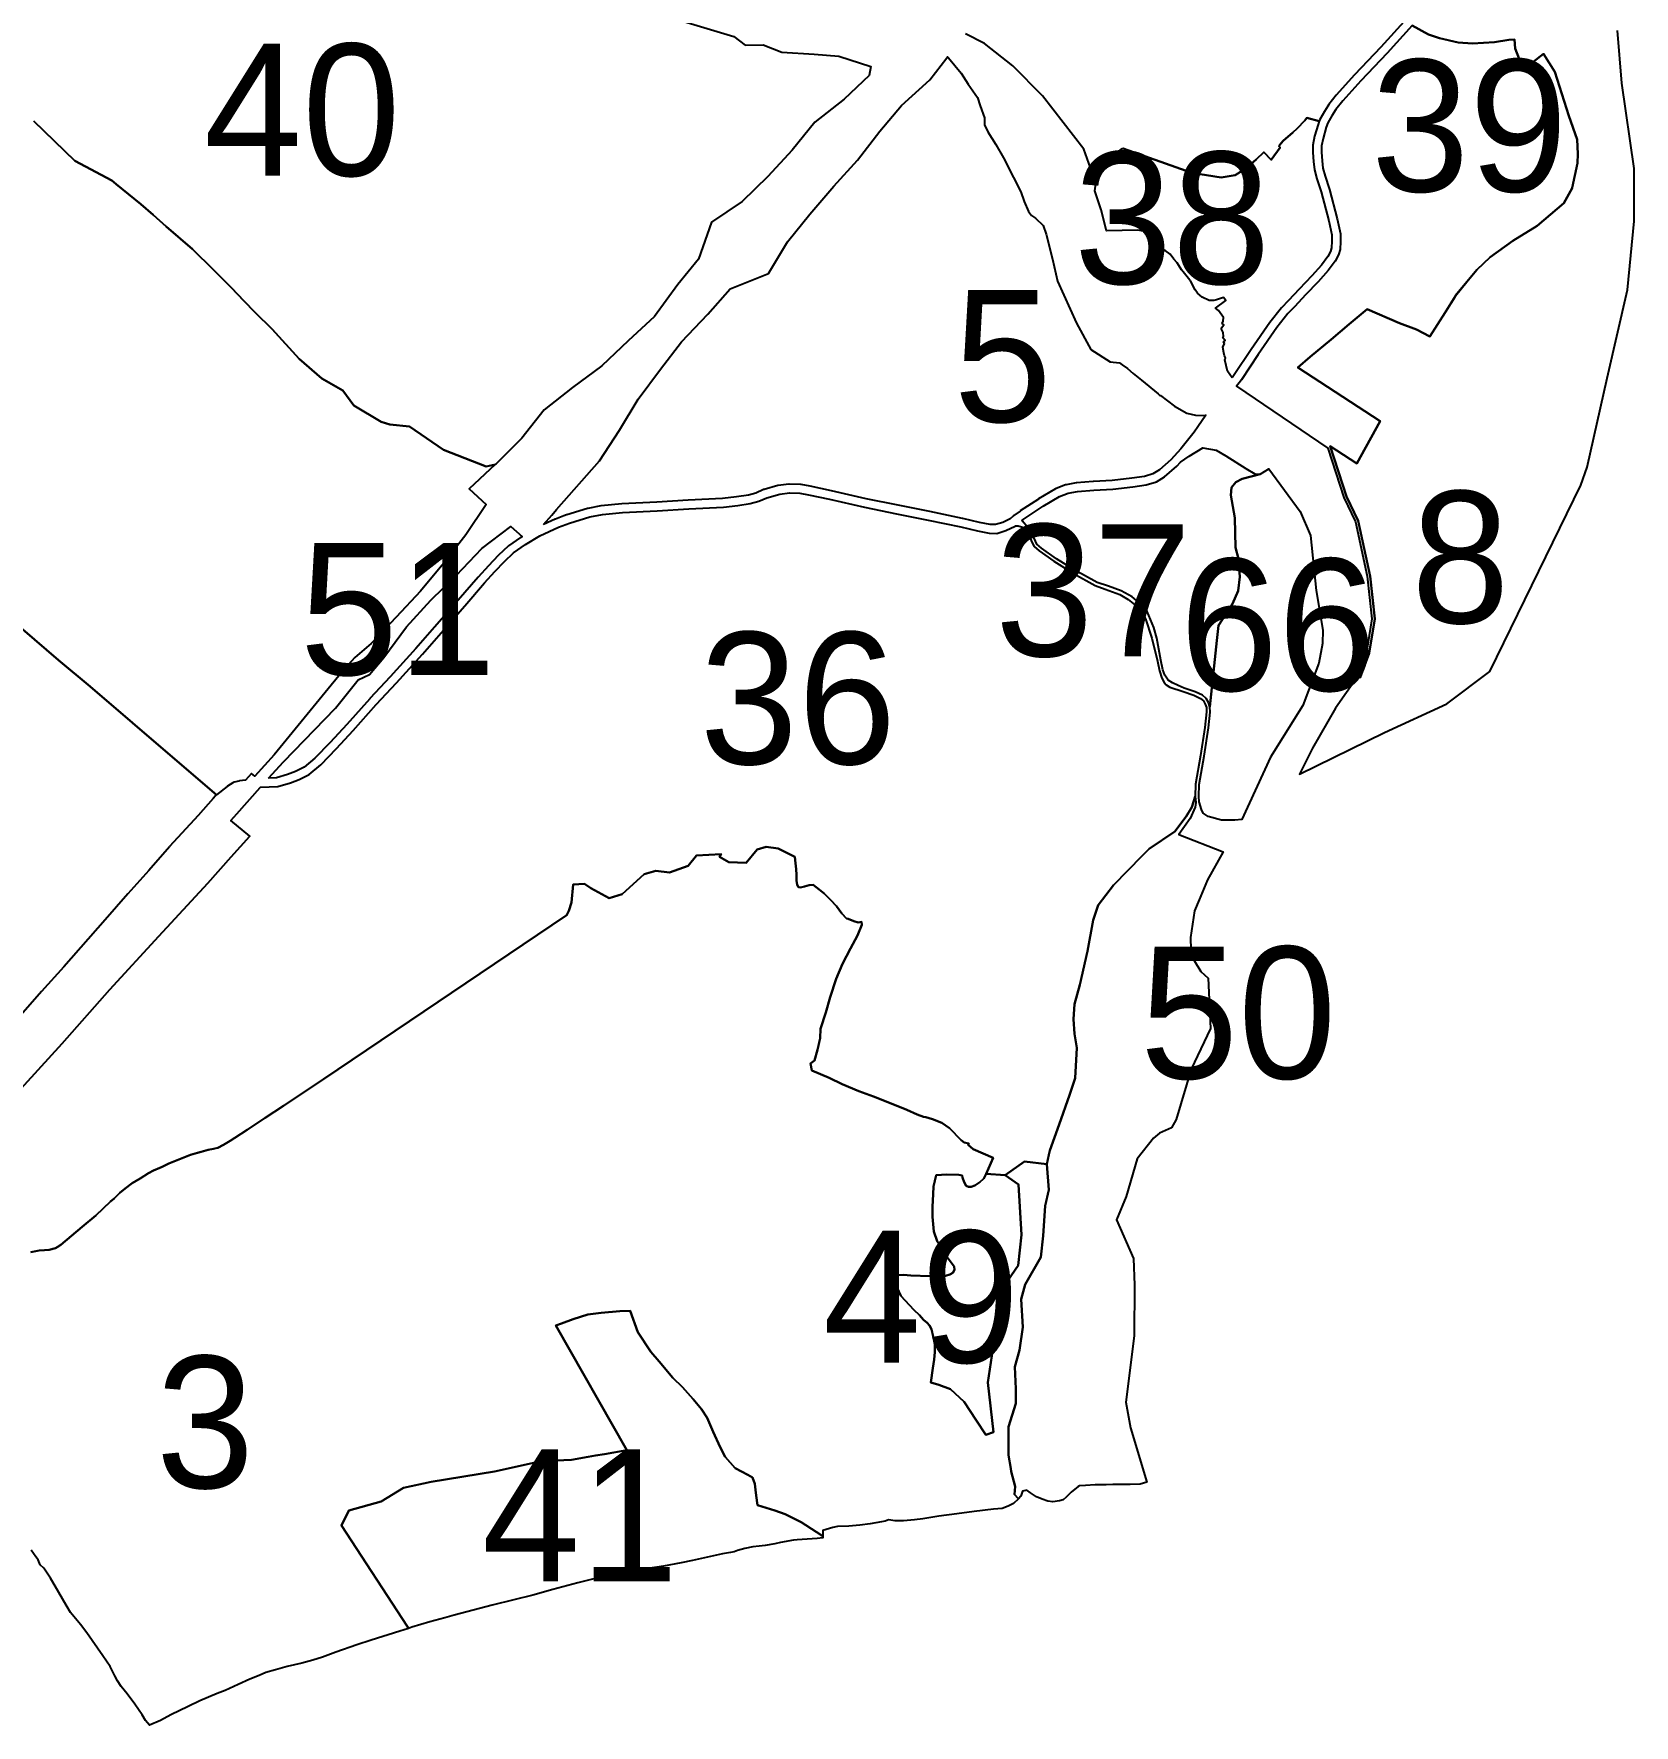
# Model space of a CAD drawing. Header units: millimetres. Extents: x 574087 to 581218, y 394959 to 403740.
# Drawn here: x 576287 to 578504, y 394959 to 397303 of the extents above; entities that cross this region are included whole.
import ezdxf
from ezdxf.enums import TextEntityAlignment as Align

# ---------------------------------------------------------------- set-up
doc = ezdxf.new("R2010")
doc.units = ezdxf.units.MM
doc.layers.add('SECTOR_CADASTRAL', color=7, linetype='Continuous')
doc.layers.add('SECTOR_CADASTRAL TEXT', color=7, linetype='Continuous')

msp = doc.modelspace()

# ---------------------------------------------------------------- linework, layer by layer
at = {"layer": 'SECTOR_CADASTRAL', "color": 174, "linetype": 'Continuous', "lineweight": 25}
for points in [[(577160, 397328.4), (577256.8, 397299.3), (577272.6, 397287.1), (577297.4, 397287.8), (577323.6, 397277.7), (577368.3, 397274.6), (577402.5, 397272.2), (577446.8, 397257.6), (577444.3, 397245), (577409.9, 397212.3), (577369.4, 397180.7), (577337.8, 397141.7), (577304.3, 397105), (577268.7, 397070.5), (577226.2, 397041.8), (577208.1, 396990.5), (577179.6, 396955.4), (577147.3, 396911.3), (577110.4, 396877.5), (577074.2, 396842.9), (577033.3, 396812.8), (576994.4, 396781.8), (576963.2, 396742.5), (576927.6, 396707.1), (576926.5, 396706.1), (576926.5, 396706.1), (576914, 396703.2), (576855, 396726.6), (576807.9, 396759), (576780.3, 396761.8), (576768.4, 396765.1), (576730.8, 396788), (576715.6, 396808.7), (576686.4, 396825.2), (576654.7, 396852.8), (576617.5, 396893.6), (576593.9, 396916.7), (576578.3, 396932.9), (576561.3, 396951.1), (576551.6, 396960.6), (576536.2, 396976.1), (576507.3, 397004.6), (576470.8, 397035.8), (576452.5, 397052.2), (576435.6, 397066.7), (576401.3, 397094.8), (576398.3, 397097.4), (576395.4, 397099.7), (576344.1, 397127), (576287.2, 397182)], [(578189.5, 397324.8), (578153, 397284.4), (578116.7, 397246.1), (578091.5, 397217.8), (578081.1, 397204.9), (578079.7, 397202.8), (578074.9, 397195.4), (578068.8, 397184.4), (578067.9, 397182.1), (578050.6, 397186.3), (578047.8, 397183), (578037.4, 397171.9), (578031.2, 397166.2), (578017.8, 397154.8), (578012.6, 397148.6), (578012.5, 397146.7), (578013.7, 397145.2), (578001.4, 397128.4), (577990.9, 397138.8), (577980.6, 397128.7), (577966, 397116.2), (577951.5, 397107.2), (577932, 397104), (577891.3, 397110.1), (577796.3, 397143.9), (577794.5, 397143.6), (577753.5, 397110.7), (577741.7, 397142.9), (577684.5, 397217.1), (577643.5, 397258.7), (577604.4, 397289.6), (577577.7, 397303.1)], [(578196.5, 397314.6), (578219.2, 397301.8), (578234.4, 397296.7), (578260.3, 397290.9), (578280.3, 397289.3), (578310.6, 397291.4), (578330.6, 397294.8), (578338.1, 397295), (578339.4, 397282.4), (578344.6, 397268.5), (578353, 397255.3), (578378.5, 397275.3), (578394.3, 397250.2), (578413.6, 397189.2), (578425, 397156.3), (578426.2, 397136.8), (578425.4, 397123.7), (578418.2, 397089.3), (578418.2, 397089), (578406.4, 397068.1), (578369.5, 397037.1), (578336.1, 397016), (578304.4, 396993.5), (578286.3, 396975.8), (578272.5, 396959.1), (578256.8, 396940.2), (578255.6, 396938.2), (578242.4, 396916.8), (578221.2, 396883.5), (578202.5, 396893.4), (578179.2, 396902.1), (578134.2, 396921.5), (578109.2, 396900.4), (578084.3, 396879.5), (578055.5, 396855.2), (578038, 396840.5), (578152.4, 396766.4), (578120.1, 396707.5), (578083.1, 396731.5), (578105.7, 396661.7), (578121.9, 396628), (578138.4, 396551.3), (578144.9, 396492.2), (578137.2, 396444.9), (578124.6, 396410.8), (578120.9, 396412.1), (578090.5, 396368.5), (578058.6, 396312.9), (578040.7, 396276.9), (578158.2, 396334.9), (578244.4, 396374.3), (578304.1, 396419.4), (578430.3, 396677.5), (578438.9, 396702.5), (578466.8, 396825.9), (578494.9, 396948.4), (578504, 397043.4), (578504, 397116.4), (578487, 397234.5), (578481, 397307.5)], [(576287.2, 397182), (576344.1, 397127), (576395.4, 397099.7), (576398.3, 397097.4), (576401.3, 397094.8), (576435.6, 397066.7), (576452.5, 397052.2), (576470.8, 397035.8), (576507.3, 397004.6), (576536.2, 396976.1), (576551.6, 396960.6), (576561.3, 396951.1), (576578.3, 396932.9), (576593.9, 396916.7), (576617.5, 396893.6), (576654.7, 396852.8), (576686.4, 396825.2), (576715.6, 396808.7), (576730.8, 396788), (576768.4, 396765.1), (576780.3, 396761.8), (576807.9, 396759), (576855, 396726.6), (576914, 396703.2), (576926.5, 396706.1), (576890.4, 396672.6), (576913.8, 396650.7), (576886, 396608.6), (576855, 396568.8), (576822.9, 396530.5), (576789.1, 396494.6), (576754.7, 396457.9), (576732.1, 396438.8), (576718.4, 396423.6), (576686.7, 396385.3), (576620.2, 396303.9), (576593.5, 396274.1), (576588.9, 396278), (576580.6, 396268.6), (576572.1, 396267.6), (576571.8, 396267.5), (576571.5, 396267.5), (576564.7, 396265.8), (576563.9, 396265.6), (576563.2, 396265.2), (576555.5, 396260.5), (576555.3, 396260.4), (576555, 396260.1), (576540.4, 396248.3), (576482.7, 396297.9), (576365.6, 396398.6), (576321.5, 396434.9), (576271.6, 396478.1)], [(576260.2, 395830.9), (576326.8, 395903.6), (576392.8, 395978.7), (576460.7, 396052.7), (576528.4, 396125.8), (576560.9, 396162.5), (576586.8, 396191.3), (576560.5, 396212.9), (576568.4, 396221.9), (576601.1, 396258.5), (576601.3, 396258.8), (576625.6, 396260.1), (576642.7, 396265), (576654.8, 396269.6), (576668.6, 396276.8), (576684.8, 396290.1), (576706.5, 396312.7), (576729.7, 396337.6), (576761.5, 396373.6), (576789.8, 396403.8), (576825.7, 396443.3), (576851.4, 396473), (576884.3, 396510.1), (576911.8, 396542), (576926.1, 396557.7), (576939.3, 396571.9), (576952, 396583.7), (576968.3, 396595.1), (576988.2, 396607.4), (577014.2, 396619.5), (577029.2, 396625), (577057.4, 396633.4), (577075, 396637), (577102.9, 396639.8), (577150.9, 396642.1), (577194.6, 396644.9), (577242.5, 396647.1), (577262.4, 396649.5), (577279.8, 396651.9), (577291.4, 396655.2), (577302.6, 396660.1), (577320.7, 396665.2), (577334.1, 396667), (577348.5, 396666.6), (577360.4, 396664.2), (577389.5, 396658), (577437.8, 396646.9), (577482.1, 396638), (577526.1, 396629.2), (577571.4, 396619.8), (577594.7, 396614.3), (577610.5, 396610.9), (577621.1, 396610.7), (577633.8, 396614.8), (577646.7, 396620.7), (577647.3, 396621.2), (577650.7, 396621), (577655.4, 396619.8), (577661.3, 396614.7), (577665.4, 396608.1), (577670.3, 396597.4), (577672.9, 396592.7), (577679.9, 396586.4), (577700.3, 396572.2), (577727.4, 396555.3), (577757.5, 396538.4), (577771.2, 396533.2), (577791.5, 396525.9), (577803.2, 396519.1), (577814.6, 396509.8), (577821.7, 396501.8), (577827.3, 396492.2), (577835.9, 396465.5), (577843.6, 396433.8), (577846.5, 396420.2), (577849.9, 396410), (577852.9, 396404.2), (577856, 396400.8), (577860.9, 396397.6), (577879.3, 396391.7), (577894.2, 396386.6), (577903.5, 396382.1), (577907.5, 396378.8), (577910, 396374.2), (577911.5, 396369.4), (577911.6, 396363.4), (577909.3, 396341.8), (577903.4, 396303), (577896.5, 396263.1), (577896, 396245.9), (577896, 396245.9), (577891.2, 396231.5), (577883.7, 396218.4), (577867.6, 396197.8), (577832.1, 396173.6), (577822.7, 396164), (577782.8, 396123.3), (577761.7, 396095.6), (577754.7, 396074.6), (577746.8, 396031.9), (577736.4, 395985.3), (577728.8, 395958.1), (577727.5, 395937.7), (577728.9, 395917.4), (577731.9, 395897.6), (577729.8, 395855.6), (577721.7, 395832.4), (577707.4, 395791.4), (577694.9, 395755.7), (577693.2, 395749.7), (577690.4, 395736.8), (577659.7, 395740.5), (577633, 395721.2), (577606.7, 395723), (577616.2, 395745.4), (577588.6, 395757.2), (577581.6, 395763.5), (577582.7, 395765.2), (577576, 395766.7), (577572, 395770), (577555.8, 395786.5), (577545.3, 395793.9), (577532.3, 395798.9), (577522.9, 395801.7), (577519.6, 395802.4), (577510.9, 395805.6), (577496.5, 395812.1), (577470.1, 395822.5), (577450.4, 395830.2), (577429.9, 395838), (577407, 395847.7), (577389, 395856.2), (577364.8, 395866.5), (577363.2, 395875.9), (577368.6, 395880.1), (577372.7, 395894.9), (577376.7, 395911.4), (577376.9, 395924.2), (577384.4, 395946.8), (577390.4, 395968.1), (577398.8, 395993.5), (577407.5, 396014.3), (577418.5, 396035.3), (577428.1, 396053.6), (577434.5, 396068.2), (577434, 396072.2), (577429.3, 396071.6), (577423.4, 396073.5), (577415.4, 396076.6), (577413, 396077), (577406.8, 396083.9), (577399.2, 396093.9), (577391, 396103), (577382, 396111.7), (577375.4, 396117.3), (577367.1, 396123.8), (577361.5, 396123.4), (577354.9, 396121.6), (577349.4, 396119.8), (577346.4, 396120.6), (577344.8, 396123.9), (577343.8, 396129.8), (577343.8, 396137.5), (577343.4, 396145.3), (577342.3, 396153.5), (577341.7, 396162.6), (577318.5, 396174), (577301.8, 396176.4), (577289.3, 396172.6), (577274.2, 396154.4), (577250.2, 396155.1), (577237.2, 396162.7), (577239.4, 396166.4), (577205.1, 396164.3), (577193.9, 396150.2), (577167.7, 396140.8), (577148.8, 396142.9), (577132.9, 396138.5), (577102.5, 396110.6), (577084.5, 396105.3), (577059.1, 396119.3), (577050.1, 396125), (577034.3, 396124.1), (577032.2, 396099.4), (577028.5, 396087.7), (577025, 396081.3), (577024.9, 396081.2), (576688.8, 395854.4), (576633.1, 395817.3), (576607.9, 395800.6), (576582.8, 395784.3), (576565.9, 395772.9), (576559.5, 395768.8), (576550.2, 395763.4), (576542.3, 395759.4), (576538.3, 395758.4), (576538.3, 395758.4), (576536.1, 395757.8), (576529, 395756.5), (576519.2, 395753.6), (576514, 395752.5), (576504.5, 395749.5), (576486, 395742.3), (576474.4, 395737.5), (576465.3, 395732.9), (576461.8, 395731.5), (576453.3, 395728), (576446.3, 395724.2), (576434.6, 395716.8), (576423.7, 395710.1), (576413.7, 395702.7), (576406.4, 395696.9), (576403.7, 395693.9), (576398.9, 395689.2), (576393.5, 395685), (576373.5, 395665.5), (576354.3, 395649.6), (576325, 395624.9), (576319.9, 395621.5), (576317.4, 395620.4), (576308.6, 395618), (576302.2, 395617.3), (576294.7, 395617), (576283.3, 395614.9)], [(576271.6, 396478.1), (576321.5, 396434.9), (576365.6, 396398.6), (576482.7, 396297.9), (576540.4, 396248.3), (576539.8, 396247.8), (576539.6, 396247.7), (576539.3, 396247.4), (576539.1, 396247.2), (576535.7, 396243.4), (576535.7, 396243.4), (576514.9, 396219.9), (576475.3, 396176.6), (576475.2, 396176.5), (576446.6, 396143.5), (576417.5, 396111.1), (576417.5, 396111), (576386.4, 396075.1), (576329.1, 396010), (576298, 395975.7), (576297.9, 395975.7), (576256.5, 395928.4)], [(576283.3, 395614.9), (576294.7, 395617), (576302.2, 395617.3), (576308.6, 395618), (576317.4, 395620.4), (576319.9, 395621.5), (576325, 395624.9), (576354.3, 395649.6), (576373.5, 395665.5), (576393.5, 395685), (576398.9, 395689.2), (576403.7, 395693.9), (576406.4, 395696.9), (576413.7, 395702.7), (576423.7, 395710.1), (576434.6, 395716.8), (576446.3, 395724.2), (576453.3, 395728), (576461.8, 395731.5), (576465.3, 395732.9), (576474.4, 395737.5), (576486, 395742.3), (576504.5, 395749.5), (576514, 395752.5), (576519.2, 395753.6), (576529, 395756.5), (576536.1, 395757.8), (576538.3, 395758.4), (576538.3, 395758.4), (576542.3, 395759.4), (576550.2, 395763.4), (576559.5, 395768.8), (576565.9, 395772.9), (576582.8, 395784.3), (576607.9, 395800.6), (576633.1, 395817.3), (576688.8, 395854.4), (577024.9, 396081.2), (577025, 396081.3), (577028.5, 396087.7), (577032.2, 396099.4), (577034.3, 396124.1), (577050.1, 396125), (577059.1, 396119.3), (577084.5, 396105.3), (577102.5, 396110.6), (577132.9, 396138.5), (577148.8, 396142.9), (577167.7, 396140.8), (577193.9, 396150.2), (577205.1, 396164.3), (577239.4, 396166.4), (577237.2, 396162.7), (577250.2, 396155.1), (577274.2, 396154.4), (577289.3, 396172.6), (577301.8, 396176.4), (577318.5, 396174), (577341.7, 396162.6), (577342.3, 396153.5), (577343.4, 396145.3), (577343.8, 396137.5), (577343.8, 396129.8), (577344.8, 396123.9), (577346.4, 396120.6), (577349.4, 396119.8), (577354.9, 396121.6), (577361.5, 396123.4), (577367.1, 396123.8), (577375.4, 396117.3), (577382, 396111.7), (577391, 396103), (577399.2, 396093.9), (577406.8, 396083.9), (577413, 396077), (577415.4, 396076.6), (577423.4, 396073.5), (577429.3, 396071.6), (577434, 396072.2), (577434.5, 396068.2), (577428.1, 396053.6), (577418.5, 396035.3), (577407.5, 396014.3), (577398.8, 395993.5), (577390.4, 395968.1), (577384.4, 395946.8), (577376.9, 395924.2), (577376.7, 395911.4), (577372.7, 395894.9), (577368.6, 395880.1), (577363.2, 395875.9), (577364.8, 395866.5), (577389, 395856.2), (577407, 395847.7), (577429.9, 395838), (577450.4, 395830.2), (577470.1, 395822.5), (577496.5, 395812.1), (577510.9, 395805.6), (577519.6, 395802.4), (577522.9, 395801.7), (577532.3, 395798.9), (577545.3, 395793.9), (577555.8, 395786.5), (577572, 395770), (577576, 395766.7), (577582.7, 395765.2), (577581.6, 395763.5), (577588.6, 395757.2), (577616.2, 395745.4), (577606.7, 395723), (577603.1, 395716.8), (577597.8, 395711.6), (577591, 395707.2), (577585.9, 395705.2), (577582.1, 395705.2), (577578.8, 395706.8), (577575.8, 395711.9), (577573.8, 395718), (577573.4, 395721), (577568.8, 395721.8), (577551.9, 395722.2), (577537.3, 395721.5), (577533.4, 395705.9), (577533.1, 395695.1), (577532.1, 395677.7), (577532.2, 395663.6), (577533.9, 395643.3), (577538.7, 395629.9), (577546.5, 395618.2), (577552.6, 395607.8), (577562.3, 395594.7), (577562.5, 395590.4), (577560.5, 395586.1), (577556.1, 395583.7), (577550.3, 395582.1), (577543.8, 395580.1), (577534.5, 395580.5), (577528.6, 395581.4), (577502.2, 395582.4), (577491.8, 395583.1), (577468.9, 395582.8), (577468, 395576.7), (577467.5, 395572.7), (577482.7, 395566.1), (577488.3, 395554.3), (577506.3, 395534.7), (577514, 395527.6), (577519.9, 395521), (577524.9, 395516.7), (577528.1, 395513.2), (577531, 395508), (577533.3, 395497.8), (577535.2, 395486.8), (577535.5, 395475.9), (577534.3, 395466.1), (577532.6, 395453.8), (577529.9, 395434.3), (577541.1, 395430.8), (577557.1, 395425), (577576.2, 395407.5), (577592.6, 395381.8), (577606.2, 395361.6), (577616.6, 395365.1), (577608.9, 395434.3), (577617.3, 395489.6), (577626.3, 395560.7), (577650.9, 395596.1), (577655.6, 395638.5), (577651.4, 395708.3), (577633, 395721.2), (577659.7, 395740.5), (577690.4, 395736.8), (577693.2, 395701), (577688.1, 395678.8), (577685.6, 395637.5), (577682.2, 395607.6), (577660.6, 395570.1), (577655, 395549.7), (577657.1, 395510.8), (577652.6, 395479.1), (577646.4, 395456), (577647.8, 395425.4), (577647.8, 395404.8), (577637.5, 395372.8), (577637.6, 395333.2), (577640.6, 395314.9), (577641.3, 395310.9), (577646.8, 395289.9), (577645.6, 395279), (577651.3, 395272.8), (577644.2, 395266.6), (577637.2, 395262.5), (577628.5, 395259.7), (577616.8, 395258.5), (577589.8, 395255.1), (577565.8, 395252.2), (577540.8, 395248.9), (577518.8, 395245.3), (577507.3, 395244), (577491.9, 395242.2), (577480.3, 395242.3), (577471.2, 395243.7), (577466.7, 395242), (577461.4, 395241.1), (577445.6, 395238.1), (577431.7, 395236.2), (577416.3, 395235.2), (577400.7, 395234.7), (577394.1, 395233), (577380.4, 395228.8), (577380.4, 395221.1), (577370.9, 395227.3), (577350.2, 395240.6), (577328.1, 395251.5), (577313.9, 395256.7), (577289.7, 395264), (577288.1, 395277.6), (577286.8, 395285.5), (577285.9, 395293.7), (577282.7, 395302.2), (577276.6, 395306.3), (577258.7, 395315.4), (577245.1, 395330.9), (577238.2, 395344.4), (577228.2, 395365.8), (577220, 395385.1), (577212, 395397.1), (577200.5, 395410.8), (577186, 395427.5), (577172.6, 395440.7), (577153.6, 395463.3), (577142.2, 395476.4), (577124.2, 395503.8), (577113.4, 395533.2), (577099.1, 395533), (577073.4, 395530.4), (577054.7, 395528.2), (577034.3, 395522), (577018.3, 395515.9), (577010.4, 395512.9), (577108.9, 395340.5), (577077.8, 395334.9), (577065.2, 395332.7), (577055.3, 395330.9), (577032.1, 395326.7), (576990.3, 395324.9), (576925.5, 395310.8), (576837.9, 395296.4), (576799.4, 395288.3), (576768.6, 395269.4), (576723.8, 395256.8), (576713.4, 395236), (576804.4, 395096.3), (576806.3, 395093.4), (576794.4, 395089.4), (576754.8, 395076.8), (576734.7, 395070.5), (576705.9, 395060.4), (576687.2, 395053.5), (576674, 395049.1), (576658.6, 395045.1), (576638.5, 395040.6), (576622.1, 395035.9), (576608.9, 395032.1), (576599.6, 395028), (576586.6, 395023.2), (576570.5, 395015.4), (576552.6, 395007.1), (576541.3, 395003.1), (576517.3, 394993.1), (576501, 394985.3), (576477.1, 394973.4), (576463, 394965.6), (576447.4, 394959.2), (576442.2, 394965.6), (576437.6, 394973.7), (576427.2, 394988.2), (576416.8, 395002.5), (576408.4, 395012.9), (576403.5, 395020.7), (576399.5, 395027.8), (576393, 395040.5), (576382.8, 395055.5), (576368.1, 395076.6), (576360.7, 395087), (576351.9, 395098.7), (576338.4, 395115.5), (576332.1, 395125.7), (576322.2, 395143.2), (576310.4, 395163.1), (576301.3, 395176.8), (576296.3, 395181.5), (576293.5, 395188.4), (576290.4, 395192.7), (576283.5, 395201.8)]]:
    msp.add_lwpolyline(points, dxfattribs=at)
for points in [[(578394.3, 397250.2), (578378.5, 397275.3), (578353, 397255.3), (578344.6, 397268.5), (578339.4, 397282.4), (578338.1, 397295), (578330.6, 397294.8), (578310.6, 397291.4), (578280.3, 397289.3), (578260.3, 397290.9), (578234.4, 397296.7), (578219.2, 397301.8), (578196.5, 397314.6), (578161.8, 397276.2), (578125.6, 397238), (578100.7, 397210.1), (578090.8, 397197.9), (578085.2, 397189.2), (578079.7, 397179.4), (578077.6, 397173.5), (578073.1, 397158), (578070.9, 397147.5), (578070.9, 397138.8), (578071.8, 397127), (578073, 397116.7), (578076.1, 397105.6), (578081.5, 397088.7), (578082, 397087), (578092.8, 397046.7), (578097.4, 397025.6), (578097.2, 397015.2), (578097, 397004.3), (578094.4, 396996.7), (578090.1, 396987.9), (578080.2, 396974.9), (578066.3, 396959.3), (578048.8, 396941.1), (578034, 396925.3), (578024.4, 396915.5), (578009, 396895.8), (577983.4, 396858.5), (577960, 396823.7), (577956.9, 396819.3), (577953.4, 396814.5), (578079.7, 396729), (578102, 396660.2), (578118.1, 396626.7), (578134.4, 396551.3), (578140.8, 396492.3), (578133.3, 396446), (578120.9, 396412.1), (578124.6, 396410.8), (578137.2, 396444.9), (578144.9, 396492.2), (578138.4, 396551.3), (578121.9, 396628), (578105.7, 396661.7), (578083.1, 396731.5), (578120.1, 396707.5), (578152.4, 396766.4), (578038, 396840.5), (578055.5, 396855.2), (578084.3, 396879.5), (578109.2, 396900.4), (578134.2, 396921.5), (578179.2, 396902.1), (578202.5, 396893.4), (578221.2, 396883.5), (578242.4, 396916.8), (578256.7, 396940.1), (578272.5, 396959.1), (578286.3, 396975.8), (578304.4, 396993.5), (578336.1, 397016), (578369.5, 397037.1), (578406.4, 397068.1), (578418.2, 397089), (578418.2, 397089.3), (578425.4, 397123.7), (578426.2, 397136.8), (578425, 397156.3), (578413.6, 397189.2)], [(576993.4, 396623), (577004.8, 396636.1), (577011.5, 396643.6), (577070.8, 396711.2), (577098.6, 396753.8), (577124.3, 396796.9), (577155.6, 396838.1), (577184.4, 396876.2), (577220.9, 396914.5), (577251.9, 396949.5), (577305.1, 396971), (577331.4, 397014.7), (577362.4, 397053), (577395.3, 397092), (577428.1, 397127.9), (577459, 397168.2), (577489.2, 397203.7), (577528.6, 397239.4), (577552, 397269.8), (577552.9, 397270.9), (577554.2, 397269.7), (577571.7, 397248.2), (577581.7, 397233.2), (577594.7, 397214.7), (577598.3, 397203.2), (577604.3, 397186.7), (577604.3, 397176.6), (577608.9, 397167.1), (577619.9, 397149.5), (577630.3, 397131.3), (577644.2, 397104), (577654.3, 397084.1), (577659.2, 397070.8), (577665.3, 397056.6), (577669.1, 397051.3), (577674.7, 397047.7), (577685.5, 397037.5), (577689.7, 397025.1), (577698.2, 396990.8), (577705.2, 396960.3), (577731.6, 396901.9), (577751.6, 396865.4), (577778.3, 396848.6), (577791.2, 396847), (577795, 396844.3), (577802.1, 396839), (577810.2, 396832.4), (577821.6, 396823.1), (577844.8, 396804), (577846.8, 396802.4), (577848, 396801.6), (577867.3, 396786.8), (577884.3, 396777.2), (577896.3, 396774.3), (577909, 396774.1), (577910.8, 396774.4), (577899.7, 396758.2), (577894.7, 396750.8), (577876.3, 396727.8), (577862.1, 396712.6), (577846.5, 396698.8), (577837.2, 396693.2), (577825.7, 396689.6), (577808.1, 396687.2), (577780.8, 396683.8), (577755, 396682.8), (577754.8, 396682.8), (577754.7, 396682.8), (577731.8, 396680.8), (577731.6, 396680.7), (577731.3, 396680.7), (577717.3, 396678.1), (577716.9, 396678), (577716.6, 396677.9), (577716.4, 396677.9), (577703.3, 396672.9), (577703, 396672.7), (577702.6, 396672.5), (577679.1, 396658.4), (577679, 396658.3), (577653.6, 396641.8), (577653.5, 396641.7), (577645, 396635.7), (577644.8, 396635.6), (577644.5, 396635.4), (577644.3, 396635.1), (577639.8, 396630.8), (577629.4, 396626), (577619.3, 396622.8), (577611.9, 396622.9), (577597.4, 396626), (577574, 396631.5), (577573.9, 396631.5), (577528.6, 396640.9), (577528.5, 396640.9), (577484.5, 396649.8), (577440.3, 396658.7), (577392.1, 396669.7), (577392.1, 396669.7), (577362.9, 396676), (577362.8, 396676), (577350.3, 396678.5), (577349.9, 396678.6), (577349.6, 396678.6), (577349.3, 396678.6), (577333.8, 396679), (577333.4, 396679), (577333.1, 396679), (577318.6, 396677), (577318.3, 396677), (577317.9, 396676.9), (577298.9, 396671.5), (577298.6, 396671.4), (577298.2, 396671.3), (577287.3, 396666.5), (577277.3, 396663.7), (577260.9, 396661.4), (577241.5, 396659.1), (577193.9, 396656.9), (577193.9, 396656.9), (577150.2, 396654.1), (577102, 396651.8), (577101.8, 396651.8), (577073.3, 396648.9), (577072.9, 396648.8), (577054.7, 396645.1), (577054.3, 396645), (577025.6, 396636.5), (577025.4, 396636.4), (577025.3, 396636.4), (577021.5, 396634.9), (577009.8, 396630.6), (577009.6, 396630.5), (577009.3, 396630.5)], [(577947.1, 396826.2), (577940.8, 396835.4), (577936.9, 396851), (577937.7, 396851.9), (577938.1, 396854.1), (577936.7, 396856.8), (577935.5, 396860.7), (577934.4, 396868.8), (577936.5, 396873.7), (577935.4, 396876.2), (577937.4, 396877.9), (577934.2, 396881.6), (577935.4, 396883.4), (577934.8, 396889.1), (577932.8, 396892.8), (577932.5, 396893.3), (577932.3, 396895.7), (577935.6, 396899.5), (577933.4, 396901.4), (577934.7, 396904.6), (577935.1, 396909.7), (577928.4, 396919.5), (577924.3, 396922.7), (577938.4, 396933.4), (577935.2, 396937.6), (577925.4, 396934.3), (577921.9, 396933.2), (577915.6, 396933.4), (577905.5, 396938.2), (577899.2, 396943.5), (577895.9, 396948.1), (577889.3, 396960.5), (577888.8, 396961.5), (577879.4, 396972.9), (577876.9, 396976.1), (577873.4, 396981.7), (577871, 396985.4), (577866.5, 396990.9), (577861.3, 396997.7), (577854.6, 397002.5), (577847.6, 397005.3), (577848.6, 397018.3), (577847.7, 397022.1), (577839.1, 397025.2), (577837.3, 397027.1), (577816.5, 397030.9), (577773, 397029.9), (577765.9, 397059), (577757, 397085.3), (577759.8, 397104.5), (577753.5, 397110.7), (577794.5, 397143.6), (577796.3, 397143.9), (577891.3, 397110.1), (577932, 397104), (577951.5, 397107.2), (577966, 397116.2), (577980.6, 397128.7), (577990.9, 397138.8), (578001.4, 397128.4), (578013.7, 397145.2), (578012.5, 397146.7), (578012.6, 397148.6), (578017.8, 397154.8), (578031.2, 397166.2), (578037.4, 397171.9), (578047.8, 397183), (578050.6, 397186.3), (578067.9, 397182.1), (578066.2, 397177.2), (578061.5, 397160.9), (578058.9, 397148.7), (578058.9, 397138.4), (578059.8, 397125.8), (578061.2, 397114.4), (578064.6, 397102.2), (578070, 397085.4), (578070.4, 397084), (578081.1, 397043.9), (578085.3, 397024.4), (578085.2, 397015.4), (578085, 397006.4), (578083.3, 397001.4), (578079.8, 396994.3), (578071, 396982.5), (578057.5, 396967.4), (578040.1, 396949.3), (578025.4, 396933.6), (578015.4, 396923.4), (577999.3, 396902.9), (577973.4, 396865.3), (577950.1, 396830.5)], [(577986.1, 396692.6), (577961.2, 396686.4), (577952.3, 396681.7), (577946.5, 396674.1), (577945.4, 396663.5), (577950.8, 396632.4), (577951.7, 396591.3), (577956.1, 396575.3), (577957.7, 396550.4), (577955.4, 396531.3), (577947.6, 396513), (577928.1, 396482.9), (577925.9, 396462.2), (577916.5, 396370.2), (577916.5, 396370.2), (577914.6, 396376.2), (577911.4, 396382.1), (577906.2, 396386.3), (577896.1, 396391.3), (577880.9, 396396.4), (577872.4, 396400), (577864.8, 396403.4), (577858.7, 396407.3), (577854, 396414.1), (577851.3, 396421.5), (577848.5, 396434.9), (577843.1, 396465.5), (577838.9, 396480.5), (577829.5, 396502.3), (577820.8, 396512.6), (577808.5, 396522.9), (577793.3, 396531.3), (577776, 396537.6), (577760.3, 396542.6), (577729.2, 396559.6), (577703.8, 396575.6), (577683, 396590.3), (577676.9, 396595.9), (577674.8, 396599.7), (577669.8, 396610.5), (577665.1, 396618), (577658.7, 396625.1), (577656.8, 396627.6), (577656.3, 396629), (577660.3, 396631.8), (577685.4, 396648.2), (577708.2, 396661.9), (577720.1, 396666.4), (577733.2, 396668.8), (577755.6, 396670.8), (577781.8, 396671.8), (577809.7, 396675.3), (577828.3, 396677.9), (577842.2, 396682.1), (577853.6, 396689.1), (577870.5, 396704), (577875.8, 396709.6), (577887.8, 396717.6), (577906.7, 396729.2), (577924.9, 396725.9), (577938.4, 396718), (577966.2, 396700.4), (577978.5, 396693.2)], [(577986.1, 396692.6), (577998, 396700.1), (578041.4, 396641.1), (578055.7, 396607.7), (578063.8, 396531.5), (578072.7, 396476.5), (578072.2, 396457.9), (578067.3, 396431), (578044.9, 396372.3), (578000.4, 396300.4), (577960.8, 396214.3), (577951, 396213.3), (577932.6, 396213.3), (577913.9, 396218.6), (577907.2, 396223.2), (577904.8, 396228), (577901.7, 396238.7), (577901, 396246.1), (577901.5, 396262.6), (577908.4, 396302.2), (577914.3, 396341.2), (577916.6, 396363.1), (577916.5, 396370.2), (577916.5, 396370.2), (577925.9, 396462.2), (577928.1, 396482.9), (577947.6, 396513), (577955.4, 396531.3), (577957.7, 396550.4), (577956.1, 396575.3), (577951.7, 396591.3), (577950.8, 396632.4), (577945.4, 396663.5), (577946.5, 396674.1), (577952.3, 396681.7), (577961.2, 396686.4)], [(576612.6, 396271.4), (576633.1, 396294.3), (576705.1, 396368.3), (576736.6, 396407.9), (576752.4, 396415), (576772.2, 396438.5), (576803.8, 396481), (576837.2, 396518), (576873, 396552.9), (576908, 396589.6), (576948.2, 396620.2), (576963.6, 396606.3), (576961.8, 396605.2), (576961.7, 396605.1), (576961.6, 396605), (576944.8, 396593.3), (576944.6, 396593.2), (576944.2, 396592.9), (576930.9, 396580.5), (576930.8, 396580.3), (576930.6, 396580.2), (576917.3, 396565.8), (576917.2, 396565.8), (576902.9, 396550), (576902.8, 396550), (576875.3, 396518), (576842.4, 396480.9), (576842.4, 396480.9), (576842.3, 396480.9), (576816.7, 396451.3), (576781, 396411.9), (576752.7, 396381.7), (576752.6, 396381.6), (576720.8, 396345.7), (576697.7, 396320.9), (576676.7, 396299), (576661.9, 396286.9), (576649.8, 396280.6), (576638.9, 396276.4), (576623.6, 396272.1)], [(577914.2, 395994.5), (577917, 395924.8), (577890.5, 395868.2), (577869.7, 395798.5), (577863.1, 395787), (577846.5, 395779.6), (577838.5, 395772.8), (577815.5, 395744), (577800.3, 395691.8), (577787, 395659.3), (577810.4, 395605.7), (577812, 395569.1), (577811.4, 395498.9), (577800.1, 395406.8), (577806.3, 395371.1), (577829, 395295.9), (577820, 395293.1), (577805.9, 395292.6), (577781.8, 395292.7), (577772.7, 395292.2), (577757.6, 395292.3), (577744, 395291.2), (577735.9, 395291), (577733.7, 395289.9), (577724.2, 395281.9), (577717.2, 395275.4), (577713.1, 395271.5), (577708.1, 395270), (577699, 395268.5), (577691.7, 395269.7), (577684.1, 395272.4), (577676.4, 395275.8), (577668.1, 395281.4), (577662.7, 395284.7), (577657, 395283.5), (577654.7, 395276.7), (577651.3, 395272.8), (577645.6, 395279), (577646.8, 395289.9), (577641.3, 395310.9), (577640.6, 395314.9), (577637.6, 395333.2), (577637.5, 395372.8), (577647.8, 395404.8), (577647.8, 395425.4), (577646.4, 395456), (577652.6, 395479.1), (577657.1, 395510.8), (577655, 395549.7), (577660.6, 395570.1), (577682.2, 395607.6), (577685.6, 395637.5), (577688.1, 395678.8), (577693.2, 395701), (577690.4, 395736.8), (577693.2, 395749.7), (577694.9, 395755.7), (577707.4, 395791.4), (577721.7, 395832.4), (577729.8, 395855.6), (577731.9, 395897.6), (577728.9, 395917.4), (577727.5, 395937.7), (577728.8, 395958.1), (577736.4, 395985.3), (577746.8, 396031.9), (577754.7, 396074.6), (577761.7, 396095.6), (577782.8, 396123.3), (577822.7, 396164), (577832.1, 396173.6), (577867.6, 396197.8), (577883.7, 396218.4), (577891.2, 396231.5), (577896, 396245.9), (577896.8, 396237.7), (577895.9, 396231.5), (577889.2, 396215.8), (577873.3, 396193.4), (577934.7, 396169.6), (577913, 396130.8), (577901.3, 396102.8), (577894.9, 396087.6), (577889.3, 396050.9), (577890.2, 396033.8), (577894.7, 396018.9), (577903.9, 396003.6)], [(577468.9, 395582.8), (577491.8, 395583.1), (577502.2, 395582.4), (577528.6, 395581.4), (577534.5, 395580.5), (577543.8, 395580.1), (577550.3, 395582.1), (577556.1, 395583.7), (577560.5, 395586.1), (577562.5, 395590.4), (577562.3, 395594.7), (577552.6, 395607.8), (577546.5, 395618.2), (577538.7, 395629.9), (577533.9, 395643.3), (577532.2, 395663.6), (577532.1, 395677.7), (577533.1, 395695.1), (577533.4, 395705.9), (577537.3, 395721.5), (577551.9, 395722.2), (577568.8, 395721.8), (577573.4, 395721), (577573.8, 395718), (577575.8, 395711.9), (577578.8, 395706.8), (577582.1, 395705.2), (577585.9, 395705.2), (577591, 395707.2), (577597.8, 395711.6), (577603.1, 395716.8), (577606.7, 395723), (577633, 395721.2), (577651.4, 395708.3), (577655.6, 395638.5), (577650.9, 395596.1), (577626.3, 395560.7), (577617.3, 395489.6), (577608.9, 395434.3), (577616.6, 395365.1), (577606.2, 395361.6), (577592.6, 395381.8), (577576.2, 395407.5), (577557.1, 395425), (577541.1, 395430.8), (577529.9, 395434.3), (577532.6, 395453.8), (577534.3, 395466.1), (577535.5, 395475.9), (577535.2, 395486.8), (577533.3, 395497.8), (577531, 395508), (577528.1, 395513.2), (577524.9, 395516.7), (577519.9, 395521), (577514, 395527.6), (577506.3, 395534.7), (577488.3, 395554.3), (577482.7, 395566.1), (577467.5, 395572.7), (577468, 395576.7)], [(576806.3, 395093.4), (576804.4, 395096.3), (576713.4, 395236), (576723.8, 395256.8), (576768.6, 395269.4), (576799.4, 395288.3), (576837.9, 395296.4), (576925.5, 395310.8), (576990.3, 395324.9), (577032.1, 395326.7), (577055.3, 395330.9), (577065.2, 395332.7), (577077.8, 395334.9), (577108.9, 395340.5), (577010.4, 395512.9), (577018.3, 395515.9), (577034.3, 395522), (577054.7, 395528.2), (577073.4, 395530.4), (577099.1, 395533), (577113.4, 395533.2), (577124.2, 395503.8), (577142.2, 395476.4), (577153.6, 395463.3), (577172.6, 395440.7), (577186, 395427.5), (577200.5, 395410.8), (577212, 395397.1), (577220, 395385.1), (577228.2, 395365.8), (577238.2, 395344.4), (577245.1, 395330.9), (577258.7, 395315.4), (577276.6, 395306.3), (577282.7, 395302.2), (577285.9, 395293.7), (577286.8, 395285.5), (577288.1, 395277.6), (577289.7, 395264), (577313.9, 395256.7), (577328.1, 395251.5), (577350.2, 395240.6), (577370.9, 395227.3), (577380.4, 395221.1), (577380.3, 395218.8), (577372.6, 395218), (577344.5, 395216.2), (577339.5, 395215.4), (577321.6, 395212.2), (577313.9, 395210.6), (577300.6, 395208.2), (577292.1, 395207.4), (577283.4, 395206.2), (577272.2, 395204.1), (577262.3, 395201.1), (577257.5, 395199.2), (577252.5, 395198.5), (577241.2, 395196.6), (577224.7, 395193.1), (577199.8, 395187.2), (577184, 395184.3), (577159.8, 395179.4), (577134.6, 395175.7), (577105.1, 395170.5), (577085.2, 395167.1), (577077.5, 395165.1), (577063.1, 395161.9), (577041.1, 395156.3), (577006.4, 395147.2), (576978.8, 395139.5), (576952.3, 395132.8), (576922.4, 395125.4), (576869.5, 395111.7), (576856.6, 395108.1), (576835.7, 395102.2), (576810.8, 395094.9)]]:
    msp.add_lwpolyline(points, close=True, dxfattribs=at)

# ---------------------------------------------------------------- texts
at = {"layer": 'SECTOR_CADASTRAL TEXT', "lineweight": -2}
for s, height, p in [('40', 182.88, (576659.2, 397051.4)), ('39', 182.88, (578275.7, 397029.5)), ('38', 182.88, (577864.1, 396901.5)), ('5', 182.9, (577629.3, 396710.3)), ('8', 182.9, (578263.4, 396431.5)), ('37', 182.88, (577754.9, 396385.6)), ('51', 182.88, (576791.7, 396359.8)), ('66', 182.88, (578010.6, 396337.8)), ('36', 182.88, (577345.7, 396236.1)), ('50', 182.88, (577955.5, 395800.3)), ('49', 182.88, (577516.5, 395406.7)), ('3', 182.9, (576524.6, 395233)), ('41', 182.88, (577044.1, 395103.6))]:
    msp.add_text(s, height=height, dxfattribs=at).set_placement(p, align=Align.BOTTOM_CENTER)

doc.saveas('drawing.dxf')
